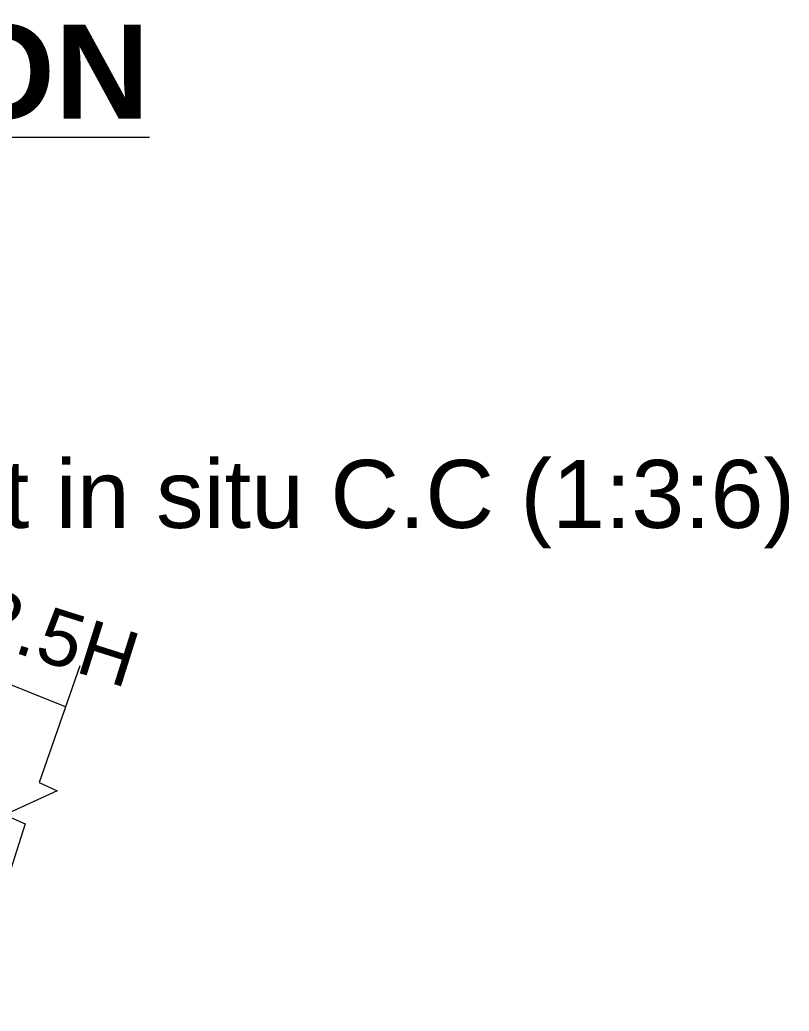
# Model space of a CAD drawing. Header units: inches. Extents: x -8940 to 26362, y -28010 to 990.
# Drawn here: x 4096.27 to 4108.58, y -21375.03 to -21359.16 of the extents above; entities that cross this region are included whole.
import ezdxf

# ---------------------------------------------------------------- set-up
doc = ezdxf.new("R2010")
doc.units = ezdxf.units.IN
doc.header["$MEASUREMENT"] = 0
doc.layers.add('LINE', color=7, linetype='Continuous')
doc.styles.add('Arial B heading -200', font='arialbd.ttf', dxfattribs={"height": 0.6})
doc.styles.get("Standard").update_dxf_attribs({"font": 'arial.ttf'})

msp = doc.modelspace()

# ---------------------------------------------------------------- linework, layer by layer
at = {"layer": 'LINE', "color": 7, "lineweight": 20, "ltscale": 0.5}
msp.add_line((4096.999633, -21370.161983), (4090.251396, -21367.462688), dxfattribs=at)
msp.add_line((4096.999633, -21370.161983), (4090.251396, -21367.462688), dxfattribs=at)
msp.add_lwpolyline([(4097.22675, -21369.506606), (4096.578884, -21371.376112), (4096.864356, -21371.50544), (4096.026175, -21371.893151), (4096.35086, -21372.034108), (4095.399391, -21375.034567)], dxfattribs=at)
msp.add_lwpolyline([(4097.22675, -21369.506606), (4096.578884, -21371.376112), (4096.864356, -21371.50544), (4096.026175, -21371.893151), (4096.35086, -21372.034108), (4095.399391, -21375.034567)], dxfattribs=at)

# ---------------------------------------------------------------- texts
at = {"layer": 'LINE', "color": 7, "lineweight": 20, "ltscale": 0.5, "insert": (4064.936292, -21359.244037), "char_height": 1.2, "width": 43.44134988, "attachment_point": 1, "style": 'Arial B heading -200'}
msp.add_mtext('{\\H1.25x;\\LPLAN OF U/S END TERMINATION\\fTimes New Roman|b1|i0|c0|p18;\\H0.8x; }', dxfattribs=at)
msp.add_mtext('{\\H1.25x;\\LPLAN OF U/S END TERMINATION\\fTimes New Roman|b1|i0|c0|p18;\\H0.8x; }', dxfattribs=at)
at = {"layer": 'LINE', "color": 7, "lineweight": 20, "ltscale": 0.5, "insert": (4093.293466, -21366.209923), "char_height": 1.08842386, "width": 17.4742388, "attachment_point": 1}
msp.add_mtext('\\pi-2.177,l2.177;Cast in situ C.C (1:3:6)', dxfattribs=at)
msp.add_mtext('\\pi-2.177,l2.177;Cast in situ C.C (1:3:6)', dxfattribs=at)
at = {"layer": 'LINE', "color": 7, "lineweight": 20, "ltscale": 0.5, "insert": (4093.321953, -21367.461148), "char_height": 0.8874744, "width": 9.3037617, "attachment_point": 1, "rotation": 342.4607994}
msp.add_mtext('1V : 2.5H', dxfattribs=at)

doc.saveas('drawing.dxf')
